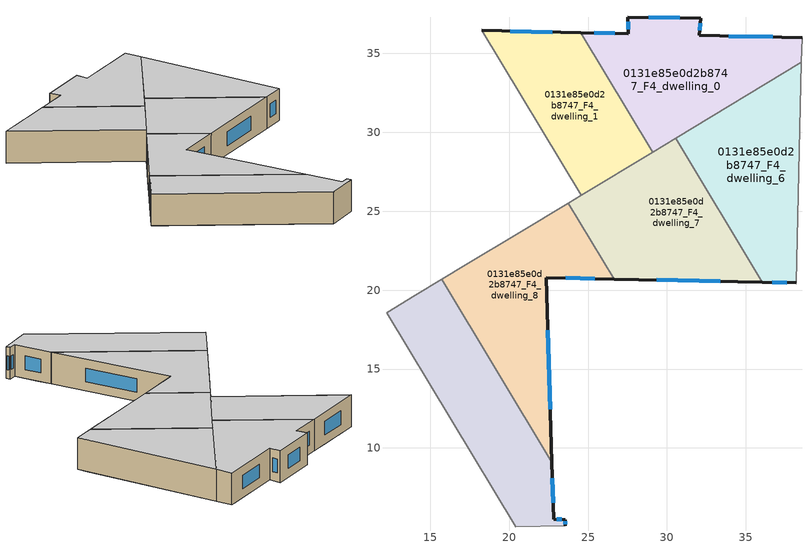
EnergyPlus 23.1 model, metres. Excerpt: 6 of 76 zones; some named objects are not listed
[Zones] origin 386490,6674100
0131e85e0d2b8747_F4_dwelling_0
 floor to 0131e85e0d2b8747_F3_dwelling_1 (EU_floor_Construction): 37.72,36.02 32.79,30.97 30.09,29.34 26.79,32.56 24.52,36.32 27.56,36.25 27.55,36.41 27.53,37.3 32.13,37.24 32.05,36.15 z12
 floor to 0131e85e0d2b8747_F3_dwelling_0 (EU_floor_Construction): 38.56,36 38.52,34.43 32.79,30.97 37.72,36.02 z12
 floor adiabatic (EU_floor_Construction): 30.09,29.34 29.09,28.74 26.79,32.56 z12
 wall outside (EU_wall_Construction): 38.56,36 32.05,36.15 32.13,37.24 27.53,37.3 27.56,36.25 24.52,36.32 z12:15
 wall adiabatic (EU_wall_Construction): 38.52,34.43 38.56,36 z12:15
 wall to 0131e85e0d2b8747_F4_dwelling_1 (EU_wall_Construction): 24.52,36.32 29.09,28.74 z12:15
 wall to 0131e85e0d2b8747_F4_dwelling_6 (EU_wall_Construction): 30.55,29.62 38.52,34.43 z12:15
 wall to 0131e85e0d2b8747_F4_dwelling_7 (EU_wall_Construction): 29.09,28.74 30.55,29.62 z12:15
 window (EU_Window_Construction): 32.08,36.46 32.11,36.92 / 36.7,36.04 33.91,36.11 / 26.69,36.27 25.39,36.3 / 27.54,37 27.55,36.55 / 30.81,37.25 28.84,37.28 z12.86:14.14
 ceiling to 0131e85e0d2b8747_F5_dwelling_0 (EU_floor_Construction): 38.52,34.43 38.56,36 32.05,36.15 32.13,37.24 27.53,37.3 27.56,36.25 24.52,36.32 29.09,28.74 z15
0131e85e0d2b8747_F4_dwelling_1
 floor to 0131e85e0d2b8747_F3_dwelling_3 (EU_floor_Construction): 26.79,32.56 28.3,30.05 25.26,26.93 22.26,29.86 18.28,36.46 22.9,36.35 z12
 floor to 0131e85e0d2b8747_F3_dwelling_1 (EU_floor_Construction): 24.52,36.32 26.79,32.56 22.9,36.35 z12
 floor to 0131e85e0d2b8747_F3_dwelling_2 (EU_floor_Construction): 28.3,30.05 29.09,28.74 25.58,26.62 25.26,26.93 z12
 floor to 0131e85e0d2b8747_F3_dwelling_4 (EU_floor_Construction): 25.58,26.62 24.58,26.02 22.26,29.86 z12
 wall outside (EU_wall_Construction): 24.52,36.32 18.28,36.46 z12:15
 wall to 0131e85e0d2b8747_F4_dwelling_2 (EU_wall_Construction): 18.28,36.46 24.58,26.02 z12:15
 wall to 0131e85e0d2b8747_F4_dwelling_7 (EU_wall_Construction): 24.58,26.02 29.09,28.74 z12:15
 window (EU_Window_Construction): 22.74,36.36 20.06,36.42 z12.86:14.14
 ceiling to 0131e85e0d2b8747_F5_dwelling_1 (EU_floor_Construction): 29.09,28.74 24.52,36.32 18.28,36.46 24.58,26.02 z15
0131e85e0d2b8747_F4_dwelling_6
 floor to 0131e85e0d2b8747_F3_dwelling_0 (EU_floor_Construction): 38.52,34.43 38.22,21.4 31.63,27.83 30.9,29.04 32.79,30.97 z12
 floor to 0131e85e0d2b8747_F3_dwelling_2 (EU_floor_Construction): 38.22,21.4 38.2,20.46 36.05,20.5 31.63,27.83 z12
 floor to 0131e85e0d2b8747_F3_dwelling_1 (EU_floor_Construction): 32.79,30.97 30.9,29.04 30.55,29.62 z12
 wall outside (EU_wall_Construction): 36.05,20.5 38.2,20.46 z12:15
 wall to 0131e85e0d2b8747_F4_dwelling_7 (EU_wall_Construction): 30.55,29.62 36.05,20.5 z12:15
 wall adiabatic (EU_wall_Construction): 38.2,20.46 38.52,34.43 z12:15
 window (EU_Window_Construction): 36.67,20.49 37.59,20.47 z12.86:14.14
 ceiling to 0131e85e0d2b8747_F5_dwelling_6 (EU_floor_Construction): 38.2,20.46 38.52,34.43 30.55,29.62 36.05,20.5 z15
0131e85e0d2b8747_F4_dwelling_7
 floor to 0131e85e0d2b8747_F3_dwelling_2 (EU_floor_Construction): 31.63,27.83 36.05,20.5 31.75,20.6 25.58,26.62 30.09,29.34 z12
 floor to 0131e85e0d2b8747_F3_dwelling_4 (EU_floor_Construction): 31.75,20.6 26.66,20.71 23.75,25.52 25.58,26.62 z12
 floor to 0131e85e0d2b8747_F3_dwelling_1 (EU_floor_Construction): 30.55,29.62 30.9,29.04 30.66,28.79 30.09,29.34 z12
 floor to 0131e85e0d2b8747_F3_dwelling_0 (EU_floor_Construction): 30.9,29.04 31.63,27.83 30.66,28.79 z12
 wall outside (EU_wall_Construction): 26.66,20.71 36.05,20.5 z12:15
 wall to 0131e85e0d2b8747_F4_dwelling_8 (EU_wall_Construction): 23.75,25.52 26.66,20.71 z12:15
 wall to 0131e85e0d2b8747_F4_dwelling_2 (EU_wall_Construction): 24.58,26.02 23.75,25.52 z12:15
 window (EU_Window_Construction): 29.34,20.65 33.37,20.56 z12.86:14.14
 ceiling to 0131e85e0d2b8747_F5_dwelling_7 (EU_floor_Construction): 36.05,20.5 30.55,29.62 23.75,25.52 26.66,20.71 z15
0131e85e0d2b8747_F4_dwelling_8
 floor to 0131e85e0d2b8747_F3_dwelling_4 (EU_floor_Construction): 23.75,25.52 26.66,20.71 24.17,20.76 20.99,23.86 z12
 floor to 0131e85e0d2b8747_F3_dwelling_6 (EU_floor_Construction): 24.17,20.76 22.36,20.8 22.53,15.07 16.38,21.07 20.99,23.86 z12
 floor to 0131e85e0d2b8747_F3_dwelling_8 (EU_floor_Construction): 22.53,15.07 22.71,9.1 15.73,20.68 16.38,21.07 z12
 wall outside (EU_wall_Construction): 22.71,9.1 22.36,20.8 26.66,20.71 z12:15
 wall to 0131e85e0d2b8747_F4_dwelling_9 (EU_wall_Construction): 15.73,20.68 22.71,9.1 z12:15
 wall to 0131e85e0d2b8747_F4_dwelling_2 (EU_wall_Construction): 23.75,25.52 20.64,23.65 z12:15
 wall to 0131e85e0d2b8747_F4_dwelling_3 (EU_wall_Construction): 20.64,23.65 17.26,21.6 z12:15
 wall to 0131e85e0d2b8747_F4_dwelling_4 (EU_wall_Construction): 17.26,21.6 15.73,20.68 z12:15
 window (EU_Window_Construction): 22.61,12.45 22.46,17.46 / 23.59,20.78 25.43,20.73 z12.86:14.14
 ceiling to 0131e85e0d2b8747_F5_dwelling_8 (EU_floor_Construction): 22.71,9.1 22.36,20.8 26.66,20.71 23.75,25.52 15.73,20.68 z15
0131e85e0d2b8747_F4_dwelling_9
 floor to 0131e85e0d2b8747_F3_dwelling_8 (EU_floor_Construction): 15.73,20.68 22.71,9.1 22.75,7.77 13.01,17.28 12.59,17.97 14.54,19.96 z12
 floor to 0131e85e0d2b8747_F3_dwelling_10 (EU_floor_Construction): 22.75,7.77 22.82,5.5 23.55,5.46 23.57,5.06 20.41,5 15.1,13.8 15.82,14.54 z12
 floor to 0131e85e0d2b8747_F3_dwelling_9 (EU_floor_Construction): 14.54,19.96 12.59,17.97 12.23,18.57 z12
 floor to 0131e85e0d2b8747_F3_dwelling_11 (EU_floor_Construction): 15.82,14.54 15.1,13.8 13.01,17.28 z12
 wall outside (EU_wall_Construction): 23.57,5.06 23.55,5.46 22.82,5.5 22.71,9.1 z12:15
 wall adiabatic (EU_wall_Construction): 20.41,5 23.57,5.06 z12:15
 wall to 0131e85e0d2b8747_F4_dwelling_10 (EU_wall_Construction): 12.23,18.57 20.41,5 z12:15
 wall to 0131e85e0d2b8747_F4_dwelling_4 (EU_wall_Construction): 15.73,20.68 14.05,19.67 z12:15
 wall to 0131e85e0d2b8747_F4_dwelling_5 (EU_wall_Construction): 14.05,19.67 12.23,18.57 z12:15
 window (EU_Window_Construction): 22.79,6.53 22.74,8.07 / 23.34,5.47 23.03,5.49 / 23.57,5.18 23.56,5.35 z12.86:14.14
 ceiling to 0131e85e0d2b8747_F5_dwelling_9 (EU_floor_Construction): 23.57,5.06 23.55,5.46 22.82,5.5 22.71,9.1 15.73,20.68 12.23,18.57 20.41,5 z15
[Building]
EU S2 Campaign: North Axis=0; Terrain=City; Solar Distribution=FullExterior
[Site:Location]
Helsinki-Vantaa.AP: Latitude=60.317; Longitude=24.963; Time Zone=2; Elevation=54.6
[SizingPeriod:WeatherFileDays]
AnnualSizingPeriod: Begin Month=1; Begin Day of Month=1; End Month=12; End Day of Month=31; Day of Week for Start Day=Monday; Use Weather File Daylight Saving Period=No; Use Weather File Rain and Snow Indicators=No
[MATERIAL]
EU_InternalMass_Material: Roughness=MediumRough; Thickness=0.1; Conductivity=1; Density=1800; Specific Heat=900; Thermal Absorptance=0.9; Solar Absorptance=0.7; Visible Absorptance=0.7
[MATERIAL:NOMASS] Roughness=MediumRough; Thermal Absorptance=0.9; Solar Absorptance=0.7; Visible Absorptance=0.7
Name | Thermal Resistance
EU_wall_NoMass | 1.10183
EU_floor_NoMass | 1.70606
[WINDOWMATERIAL:SIMPLEGLAZINGSYSTEM]
EU_Window_SimpleGlazing: UFactor=3.11035; Solar Heat Gain Coefficient=0.8; Visible Transmittance=0.8
[CONSTRUCTION]
EU_wall_Construction: EU_wall_NoMass
EU_floor_Construction: EU_floor_NoMass
EU_Window_Construction: EU_Window_SimpleGlazing
EU_InternalMass_Construction: EU_InternalMass_Material
[ZONE] Type=1; Multiplier=1; Ceiling Height=autocalculate; Floor Area=autocalculate; Part of Total Floor Area=Yes
Name | Volume
0131e85e0d2b8747_F4_dwelling_0 | 193.807
0131e85e0d2b8747_F4_dwelling_1 | 166.447
0131e85e0d2b8747_F4_dwelling_6 | 193.816
0131e85e0d2b8747_F4_dwelling_7 | 193.814
0131e85e0d2b8747_F4_dwelling_8 | 193.829
0131e85e0d2b8747_F4_dwelling_9 | 195.591
[INTERNALMASS] Construction=EU_InternalMass_Construction
Name | Zone or ZoneList | Surface Area
0131e85e0d2b8747_F4_dwelling_0_EU_InternalMass | 0131e85e0d2b8747_F4_dwelling_0 | 64.6027
0131e85e0d2b8747_F4_dwelling_1_EU_InternalMass | 0131e85e0d2b8747_F4_dwelling_1 | 55.4822
0131e85e0d2b8747_F4_dwelling_6_EU_InternalMass | 0131e85e0d2b8747_F4_dwelling_6 | 64.6052
0131e85e0d2b8747_F4_dwelling_7_EU_InternalMass | 0131e85e0d2b8747_F4_dwelling_7 | 64.6048
0131e85e0d2b8747_F4_dwelling_8_EU_InternalMass | 0131e85e0d2b8747_F4_dwelling_8 | 64.6092
0131e85e0d2b8747_F4_dwelling_9_EU_InternalMass | 0131e85e0d2b8747_F4_dwelling_9 | 65.1971
[OTHEREQUIPMENT] Fuel Type=Electricity; Design Level Calculation Method=Watts/Area; Power per Zone Floor Area=1; Fraction Latent=0; Fraction Radiant=0; Fraction Lost=0; Carbon Dioxide Generation Rate=0; EndUse Subcategory=EU_Step8_InternalGains
Name | Zone or ZoneList or Space or SpaceList | Schedule
EU_Step8_InternalGain_0131e85e0d2b8747_F4_dwelling_0_f000 | 0131e85e0d2b8747_F4_dwelling_0 | EU_Step8_GainSchedule_0131e85e0d2b8747_F4_dwelling_0_f000
EU_Step8_InternalGain_0131e85e0d2b8747_F4_dwelling_1_f000 | 0131e85e0d2b8747_F4_dwelling_1 | EU_Step8_GainSchedule_0131e85e0d2b8747_F4_dwelling_1_f000
EU_Step8_InternalGain_0131e85e0d2b8747_F4_dwelling_6_f000 | 0131e85e0d2b8747_F4_dwelling_6 | EU_Step8_GainSchedule_0131e85e0d2b8747_F4_dwelling_6_f000
EU_Step8_InternalGain_0131e85e0d2b8747_F4_dwelling_7_f000 | 0131e85e0d2b8747_F4_dwelling_7 | EU_Step8_GainSchedule_0131e85e0d2b8747_F4_dwelling_7_f000
EU_Step8_InternalGain_0131e85e0d2b8747_F4_dwelling_8_f000 | 0131e85e0d2b8747_F4_dwelling_8 | EU_Step8_GainSchedule_0131e85e0d2b8747_F4_dwelling_8_f000
EU_Step8_InternalGain_0131e85e0d2b8747_F4_dwelling_9_f000 | 0131e85e0d2b8747_F4_dwelling_9 | EU_Step8_GainSchedule_0131e85e0d2b8747_F4_dwelling_9_f000
[ZONEVENTILATION:DESIGNFLOWRATE] Schedule=EU_AlwaysOn; Design Flow Rate Calculation Method=AirChanges/Hour; Air Changes per Hour=0.756316; Ventilation Type=Natural; Fan Pressure Rise=0; Fan Total Efficiency=1; Constant Term Coefficient=1; Temperature Term Coefficient=0; Velocity Term Coefficient=0; Velocity Squared Term Coefficient=0; Minimum Indoor Temperature=-100; Maximum Indoor Temperature=100; Delta Temperature=-100; Minimum Outdoor Temperature=-100; Maximum Outdoor Temperature=100; Maximum Wind Speed=40
Name | Zone or ZoneList or Space or SpaceList
EU_ConstantAir_0131e85e0d2b8747_F4_dwelling_0 | 0131e85e0d2b8747_F4_dwelling_0
EU_ConstantAir_0131e85e0d2b8747_F4_dwelling_1 | 0131e85e0d2b8747_F4_dwelling_1
EU_ConstantAir_0131e85e0d2b8747_F4_dwelling_6 | 0131e85e0d2b8747_F4_dwelling_6
EU_ConstantAir_0131e85e0d2b8747_F4_dwelling_7 | 0131e85e0d2b8747_F4_dwelling_7
EU_ConstantAir_0131e85e0d2b8747_F4_dwelling_8 | 0131e85e0d2b8747_F4_dwelling_8
EU_ConstantAir_0131e85e0d2b8747_F4_dwelling_9 | 0131e85e0d2b8747_F4_dwelling_9
[HVACTEMPLATE:ZONE:IDEALLOADSAIRSYSTEM] System Availability Schedule=EU_AlwaysOn; Maximum Heating Supply Air Temperature=50; Minimum Cooling Supply Air Temperature=13; Maximum Heating Supply Air Humidity Ratio=0.0156; Minimum Cooling Supply Air Humidity Ratio=0.0077; Heating Limit=NoLimit; Cooling Limit=NoLimit; Heating Availability Schedule=EU_AlwaysOn; Cooling Availability Schedule=EU_CoolingOff; Dehumidification Control Type=ConstantSensibleHeatRatio; Cooling Sensible Heat Ratio=0.7; Dehumidification Setpoint=60; Humidification Control Type=None; Humidification Setpoint=30; Outdoor Air Method=None; Outdoor Air Flow Rate per Person=0.00944; Outdoor Air Flow Rate per Zone Floor Area=0; Outdoor Air Flow Rate per Zone=0; Demand Controlled Ventilation Type=None; Outdoor Air Economizer Type=NoEconomizer; Heat Recovery Type=None; Sensible Heat Recovery Effectiveness=0.7; Latent Heat Recovery Effectiveness=0.65
Name | Template Thermostat
0131e85e0d2b8747_F4_dwelling_0 | EU_HeatOnly_0131e85e0d2b8747_F4_dwelling_0
0131e85e0d2b8747_F4_dwelling_1 | EU_HeatOnly_0131e85e0d2b8747_F4_dwelling_1
0131e85e0d2b8747_F4_dwelling_6 | EU_HeatOnly_0131e85e0d2b8747_F4_dwelling_6
0131e85e0d2b8747_F4_dwelling_7 | EU_HeatOnly_0131e85e0d2b8747_F4_dwelling_7
0131e85e0d2b8747_F4_dwelling_8 | EU_HeatOnly_0131e85e0d2b8747_F4_dwelling_8
0131e85e0d2b8747_F4_dwelling_9 | EU_HeatOnly_0131e85e0d2b8747_F4_dwelling_9
[SIZING:ZONE] Zone Cooling Design Supply Air Temperature Input Method=SupplyAirTemperature; Zone Cooling Design Supply Air Temperature=13; Zone Heating Design Supply Air Temperature Input Method=SupplyAirTemperature; Zone Heating Design Supply Air Temperature=50; Zone Cooling Design Supply Air Humidity Ratio=0.008; Zone Heating Design Supply Air Humidity Ratio=0.008; Cooling Design Air Flow Method=DesignDay; Cooling Design Air Flow Rate=0; Cooling Minimum Air Flow per Zone Floor Area=0.000762; Cooling Minimum Air Flow=0; Cooling Minimum Air Flow Fraction=0.2; Heating Design Air Flow Method=DesignDay; Heating Design Air Flow Rate=0; Heating Maximum Air Flow per Zone Floor Area=0.002032; Heating Maximum Air Flow=0.141576; Heating Maximum Air Flow Fraction=0.3; Account for Dedicated Outdoor Air System=No; Dedicated Outdoor Air System Control Strategy=NeutralSupplyAir; Dedicated Outdoor Air Low Setpoint Temperature for Design=autosize; Dedicated Outdoor Air High Setpoint Temperature for Design=autosize; Zone Load Sizing Method=Sensible Load Only No Latent Load; Zone Latent Cooling Design Supply Air Humidity Ratio Input Method=HumidityRatioDifference; Zone Cooling Design Supply Air Humidity Ratio Difference=0.005; Zone Latent Heating Design Supply Air Humidity Ratio Input Method=HumidityRatioDifference; Zone Humidification Design Supply Air Humidity Ratio Difference=0.005
0131e85e0d2b8747_F4_dwelling_0; 0131e85e0d2b8747_F4_dwelling_1; 0131e85e0d2b8747_F4_dwelling_6; 0131e85e0d2b8747_F4_dwelling_7; 0131e85e0d2b8747_F4_dwelling_8; 0131e85e0d2b8747_F4_dwelling_9
[SCHEDULE:CONSTANT]
Name | Hourly Value
EU_AlwaysOn | 1
EU_CoolingOff | 0
[SCHEDULE:FILE] Column Number=1; Rows to Skip at Top=0; Number of Hours of Data=8760; Column Separator=Comma; Interpolate to Timestep=No; Minutes per Item=60; Adjust Schedule for Daylight Savings=Yes
Name | File
EU_Step8_GainSchedule_0131e85e0d2b8747_F4_dwelling_0_f000 | ../../schedules/0131e85e0d2b8747/0131e85e0d2b8747_F4_dwelling_0_f000_gain.csv
EU_Step8_GainSchedule_0131e85e0d2b8747_F4_dwelling_1_f000 | ../../schedules/0131e85e0d2b8747/0131e85e0d2b8747_F4_dwelling_1_f000_gain.csv
EU_Step8_GainSchedule_0131e85e0d2b8747_F4_dwelling_6_f000 | ../../schedules/0131e85e0d2b8747/0131e85e0d2b8747_F4_dwelling_6_f000_gain.csv
EU_Step8_GainSchedule_0131e85e0d2b8747_F4_dwelling_7_f000 | ../../schedules/0131e85e0d2b8747/0131e85e0d2b8747_F4_dwelling_7_f000_gain.csv
EU_Step8_GainSchedule_0131e85e0d2b8747_F4_dwelling_8_f000 | ../../schedules/0131e85e0d2b8747/0131e85e0d2b8747_F4_dwelling_8_f000_gain.csv
EU_Step8_GainSchedule_0131e85e0d2b8747_F4_dwelling_9_f000 | ../../schedules/0131e85e0d2b8747/0131e85e0d2b8747_F4_dwelling_9_f000_gain.csv
